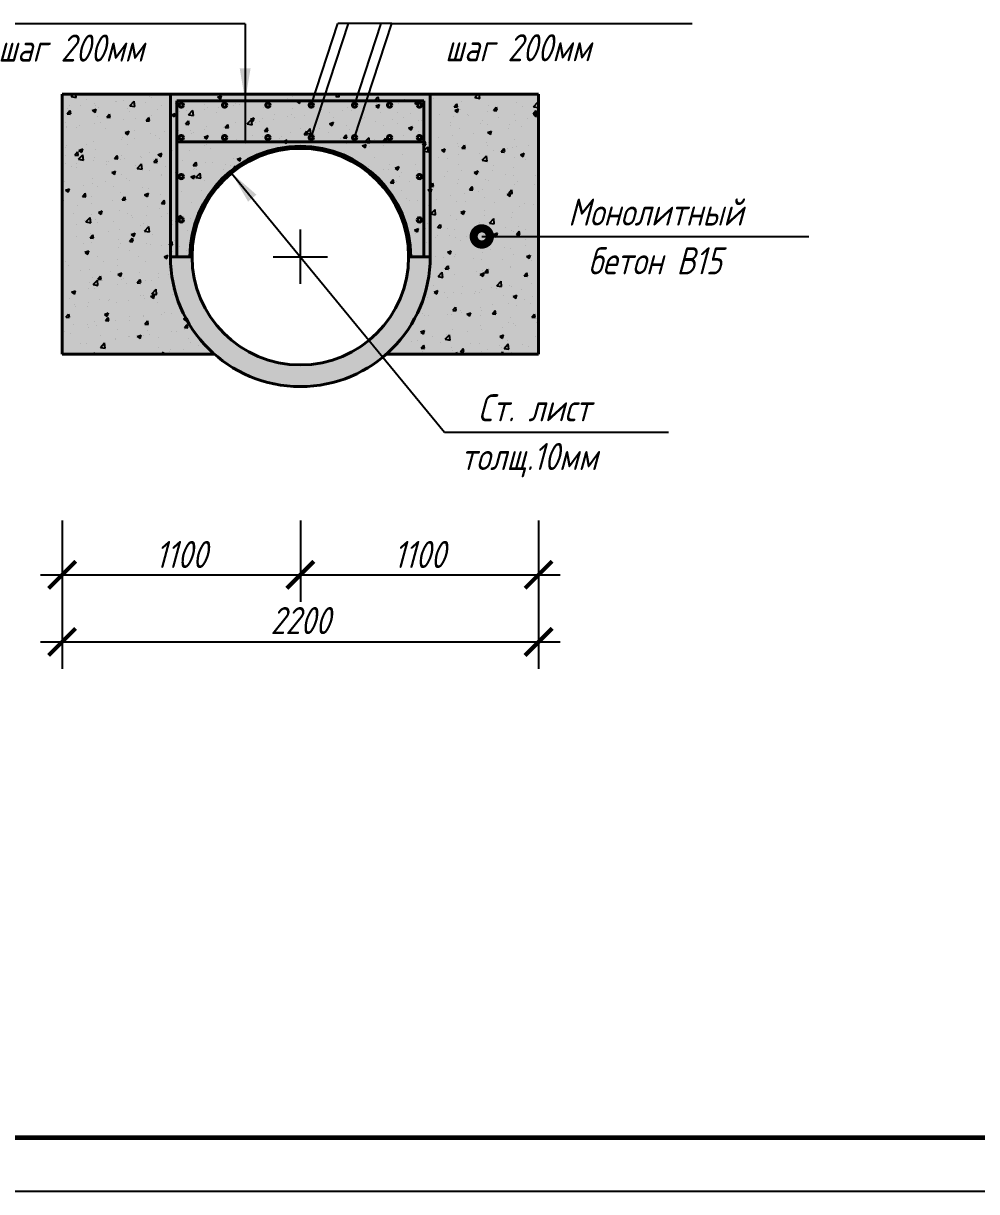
# Model space of a CAD drawing. Header units: millimetres. Extents: x 212190 to 241890, y -129581 to -108581.
# Drawn here: x 227795 to 232197, y -129581 to -124186 of the extents above; entities that cross this region are included whole.
import ezdxf

# ---------------------------------------------------------------- set-up
doc = ezdxf.new("R2010")
doc.units = ezdxf.units.MM
doc.layers.get('0').update_dxf_attribs({"lineweight": 40})
for name, color, linetype in [('Заливка', 5, 'Continuous'), ('Линии', 7, 'Continuous'), ('Надписи', 7, 'Continuous'), ('Штриховка', 7, 'Continuous')]:
    doc.layers.add(name, color=color, linetype=linetype)
doc.styles.add('GOST 2.304', font='CS_Gost2304.shx', dxfattribs={"oblique": 15})

# ---------------------------------------------------------------- blocks, each defined once
blk = doc.blocks.new('_ArchTick')
at = {"color": 0, "linetype": 'ByBlock', "const_width": 0.15}
blk.add_lwpolyline([(-0.5, -0.5), (0.5, 0.5)], dxfattribs=at)

msp = doc.modelspace()

# ---------------------------------------------------------------- hatches: boundary and pattern name
at = {"layer": 'Заливка', "ltscale": 50}
h = msp.add_hatch(color=254, dxfattribs=at)
h.paths.add_polyline_path([(230174.3, -124513.7), (229674.3, -124513.7), (229674.3, -125263.7, -0.21525), (229471.1, -125713.7), (230174.3, -125713.7)])
h.paths.add_polyline_path([(228474.3, -124513.7), (227974.3, -124513.7), (227974.3, -125713.7), (228677.4, -125713.7, -0.21525), (228474.3, -125263.7)])
h = msp.add_hatch(color=254, dxfattribs=at)
h.paths.add_polyline_path([(229584.3, -125263.7), (229644.3, -125263.7), (229644.3, -124733.7), (228504.3, -124733.7), (228504.3, -125263.7), (228564.3, -125263.7, -1)])
h.paths.add_polyline_path([(229644.3, -124543.7), (228504.3, -124543.7), (228504.3, -124733.7), (229644.3, -124733.7)], flags=17)
h.paths.add_polyline_path([(228504.3, -124543.7), (229644.3, -124543.7), (229644.3, -125263.7), (229674.3, -125263.7), (229674.3, -124513.7), (228474.3, -124513.7), (228474.3, -125263.7), (228504.3, -125263.7)])
msp.add_hatch(color=35, dxfattribs=at).paths.add_polyline_path([(228574.3, -125263.7), (228474.3, -125263.7, 1), (229674.3, -125263.7), (229574.3, -125263.7, -1)])

# ---------------------------------------------------------------- linework, layer by layer
at = {"ltscale": 50}
for p, q in [((230174.3, -124513.7), (227974.3, -124513.7)), ((227974.3, -125713.7), (227974.3, -124513.7)), ((228474.3, -125263.7), (228474.3, -124513.7)), ((229644.3, -124543.7), (228504.3, -124543.7)), ((228504.3, -125263.7), (228504.3, -124543.7)), ((229644.3, -125263.7), (229644.3, -124543.7)), ((229674.3, -125263.7), (229674.3, -124513.7)), ((230174.3, -125713.7), (230174.3, -124513.7)), ((229644.3, -124733.7), (228504.3, -124733.7)), ((228474.3, -125263.7), (228574.3, -125263.7)), ((229674.3, -125263.7), (229574.3, -125263.7)), ((228677.4, -125713.7), (227974.3, -125713.7)), ((230174.3, -125713.7), (229471.1, -125713.7))]:
    msp.add_line(p, q, dxfattribs=at)
for centre, radius, start, end in [((228524.3, -124563.7), 10, 0, 180), ((228724.4, -124563.7), 10, 0, 180), ((228924.6, -124563.7), 10, 0, 180), ((229124.7, -124563.7), 10, 0, 180), ((229324.8, -124563.7), 10, 0, 180), ((229486.4, -124563.7), 10, 0, 180), ((229624.3, -124563.7), 10, 0, 180), ((228524.3, -124563.7), 10, 180, 0), ((228724.4, -124563.7), 10, 180, 0), ((228924.6, -124563.7), 10, 180, 0), ((229124.7, -124563.7), 10, 180, 0), ((229324.8, -124563.7), 10, 180, 0), ((229486.4, -124563.7), 10, 180, 0), ((229624.3, -124563.7), 10, 180, 0), ((228524.3, -124713.7), 10, 0, 180), ((228524.3, -124713.7), 10, 180, 0), ((228724.4, -124713.7), 10, 0, 180), ((228724.4, -124713.7), 10, 180, 0), ((228924.6, -124713.7), 10, 0, 180), ((228924.6, -124713.7), 10, 180, 0), ((229124.7, -124713.7), 10, 0, 180), ((229124.7, -124713.7), 10, 180, 0), ((229324.8, -124713.7), 10, 0, 180), ((229324.8, -124713.7), 10, 180, 0), ((229486.4, -124713.7), 10, 0, 180), ((229486.4, -124713.7), 10, 180, 0), ((229624.3, -124713.7), 10, 0, 180), ((229624.3, -124713.7), 10, 180, 0), ((229074.3, -125263.7), 510, 0, 180), ((229074.3, -125263.7), 500, 0, 180), ((228524.3, -124893.7), 10, 0, 180), ((228524.3, -124893.7), 10, 180, 0), ((229624.3, -124893.7), 10, 0, 180), ((229624.3, -124893.7), 10, 180, 0), ((228524.3, -125093.7), 10, 0, 180), ((228524.3, -125093.7), 10, 180, 0), ((229624.3, -125093.7), 10, 0, 180), ((229624.3, -125093.7), 10, 180, 0), ((229074.3, -125263.7), 600, 180, 0), ((229074.3, -125263.7), 500, 180, 0)]:
    msp.add_arc(centre, radius, start, end, dxfattribs=at)
at = {"layer": 'Линии'}
for p, q in [((229074.3, -125388.7), (229074.3, -125138.7)), ((228949.3, -125263.7), (229199.3, -125263.7))]:
    msp.add_line(p, q, dxfattribs=at)
at = {"layer": 'Надписи', "ltscale": 50}
for p, q in [((228819.4, -124188), (227432.8, -124188)), ((228819.4, -124188), (228819.4, -124733.7)), ((229124.7, -124713.7), (229296.3, -124186.4)), ((229124.7, -124563.7), (229247.5, -124186.4)), ((229496.5, -124186.4), (229247.5, -124186.4)), ((229324.8, -124563.7), (229447.7, -124186.4)), ((229324.8, -124713.7), (229496.5, -124186.4)), ((229496.5, -124186.4), (230883.1, -124186.4)), ((228756.9, -124877.4), (229739.8, -126073.9)), ((229912.2, -125170.3), (230235.9, -125170.3)), ((230235.9, -125170.3), (231421.7, -125170.3)), ((229739.8, -126073.9), (230774.9, -126073.9)), ((227974.3, -126482.6), (227974.3, -126857.6)), ((229074.3, -126482.6), (229074.3, -126857.6)), ((229074.3, -126482.6), (229074.3, -126857.6)), ((230174.3, -126482.6), (230174.3, -126857.6)), ((227874.3, -126732.6), (229174.3, -126732.6)), ((228974.3, -126732.6), (230274.3, -126732.6)), ((227974.3, -126792.5), (227974.3, -127167.5)), ((230174.3, -126792.5), (230174.3, -127167.5)), ((227874.3, -127042.5), (230274.3, -127042.5))]:
    msp.add_line(p, q, dxfattribs=at)
at = {"layer": 'Надписи', "lineweight": 60}
msp.add_line((213190.4, -129330.7), (241640.4, -129330.7), dxfattribs=at)
at = {"layer": 'Надписи'}
msp.add_line((241890.4, -129580.7), (212190.4, -129580.7), dxfattribs=at)
at = {"layer": 'Надписи', "ltscale": 50, "const_width": 75}
msp.add_lwpolyline([(229930.9, -125170.3, 1), (229893.4, -125170.3, 1)], format="xyb", close=True, dxfattribs=at)
at = {"layer": 'Надписи', "ltscale": 50}
for points in [[(228819.4, -124543.7), (228794.3, -124393.5), (228844.6, -124393.5)], [(228819.4, -124733.7), (228794.3, -124583.5), (228844.6, -124583.5)], [(228756.9, -124877.4), (228871.7, -124977.5), (228832.8, -125009.4)]]:
    msp.add_solid(points, dxfattribs=at)
at = {"layer": 'Штриховка', "linetype": 'Continuous', "ltscale": 50}
for p, q in [((228016.1, -124524.5), (228026.5, -124513.7)), ((228016.2, -124524.5), (228038.8, -124528)), ((228038.7, -124528.1), (228037.1, -124513.7)), ((228040.4, -124528.7), (228040.4, -124528.7)), ((228089.1, -124539.2), (228089.1, -124539.2)), ((228219.5, -124545.6), (228219.5, -124545.6)), ((228224.6, -124544.9), (228224.6, -124544.9)), ((228258.6, -124544.6), (228258.6, -124544.6)), ((228287.2, -124566.5), (228307, -124545.9)), ((228309.8, -124570.1), (228307, -124546)), ((228337.3, -124513.7), (228339.9, -124515.5)), ((228339.9, -124515.5), (228340.5, -124513.7)), ((228360.2, -124550.7), (228360.2, -124550.7)), ((228379.9, -124524.5), (228379.9, -124524.5)), ((228389, -124526.7), (228389, -124526.7)), ((228443.5, -124516.2), (228443.5, -124516.2)), ((228581.7, -124541.4), (228581.7, -124541.4)), ((228692.1, -124527.2), (228709.9, -124520.3)), ((228692.3, -124527.3), (228704.9, -124535.8)), ((228705, -124535.8), (228710.1, -124520.5)), ((228729.9, -124515.9), (228729.9, -124515.9)), ((228904.9, -124541.8), (228904.9, -124541.8)), ((228953.5, -124540.4), (228953.5, -124540.4)), ((229017.1, -124532), (229017.1, -124532)), ((229036.8, -124522.8), (229036.8, -124522.8)), ((229057.2, -124547.5), (229067, -124543.7)), ((229057.3, -124547.6), (229069.9, -124556.2)), ((229067, -124543.7), (229074.9, -124540.7)), ((229070, -124556.2), (229074.2, -124543.7)), ((229074.2, -124543.7), (229075.1, -124540.8)), ((229113.3, -124519.4), (229113.3, -124519.4)), ((229238.1, -124524.3), (229247, -124513.7)), ((229238.3, -124524.3), (229253.5, -124525.7)), ((229253.9, -124525.5), (229251.7, -124513.7)), ((229420.3, -124540.2), (229432.6, -124525.6)), ((229420.5, -124540.3), (229435.7, -124541.6)), ((229424.3, -124554.1), (229424.3, -124554.1)), ((229436.1, -124541.4), (229433.1, -124525.5)), ((229460, -124540.3), (229460, -124540.3)), ((229554.8, -124536.3), (229554.8, -124536.3)), ((229590.7, -124547.9), (229590.7, -124547.9)), ((229602.5, -124556.2), (229613, -124543.7)), ((229608.2, -124514.9), (229608.2, -124514.9)), ((229613, -124543.7), (229614.8, -124541.6)), ((229615.7, -124543.7), (229615.3, -124541.5)), ((229618.3, -124557.4), (229615.7, -124543.7)), ((229683, -124520), (229683, -124520)), ((229686.9, -124535.2), (229686.9, -124535.2)), ((229817.2, -124545.3), (229817.2, -124545.3)), ((229847.3, -124514.1), (229847.3, -124514.1)), ((229880, -124529.3), (229895, -124513.7)), ((229880.1, -124529.4), (229902.7, -124532.9)), ((229902.6, -124532.9), (229900.4, -124513.7)), ((229965.3, -124519.8), (229965.3, -124519.8)), ((230011.6, -124513.7), (230013.4, -124514.9)), ((230013.5, -124514.9), (230013.9, -124513.7)), ((230070.6, -124551.4), (230070.6, -124551.4)), ((230151.1, -124571.4), (230170.9, -124550.7)), ((230173.7, -124575), (230170.9, -124550.8)), ((227998.1, -124603.8), (228010.3, -124589.2)), ((227998.3, -124603.8), (228013.5, -124605.1)), ((227998.4, -124579.9), (227998.4, -124579.9)), ((228007, -124567.6), (228007, -124567.6)), ((228013.8, -124605), (228010.9, -124589.1)), ((228059.7, -124566.7), (228059.7, -124566.7)), ((228113.7, -124588.7), (228131.5, -124581.9)), ((228113.8, -124588.9), (228126.5, -124597.4)), ((228123.3, -124558.3), (228123.3, -124558.3)), ((228126.5, -124597.4), (228131.7, -124582.1)), ((228126.7, -124563.6), (228126.7, -124563.6)), ((228142.6, -124573.3), (228142.6, -124573.3)), ((228180.3, -124619.7), (228192.5, -124605.1)), ((228196, -124620.9), (228193.1, -124605)), ((228278.2, -124579.1), (228278.2, -124579.1)), ((228285.5, -124592.2), (228285.5, -124592.2)), ((228287.3, -124566.6), (228309.9, -124570.1)), ((228413.8, -124584.8), (228413.8, -124584.8)), ((228433.6, -124566.8), (228433.6, -124566.8)), ((228472.9, -124603.7), (228472.9, -124603.7)), ((228478.7, -124609.1), (228496.5, -124602.3)), ((228478.9, -124609.2), (228491.5, -124617.7)), ((228491.5, -124617.8), (228496.7, -124602.4)), ((228495.8, -124556.4), (228495.8, -124556.4)), ((228514.2, -124595), (228514.2, -124595)), ((228549.4, -124590.5), (228549.4, -124590.5)), ((228558.3, -124608.6), (228578.1, -124587.9)), ((228558.4, -124608.6), (228581, -124612.1)), ((228580.9, -124612.2), (228578.1, -124588.1)), ((228631.4, -124562.1), (228631.4, -124562.1)), ((228633.3, -124582.6), (228633.3, -124582.6)), ((228646.2, -124576), (228646.2, -124576)), ((228685, -124596.2), (228685, -124596.2)), ((228696.9, -124574.2), (228696.9, -124574.2)), ((228767, -124567.9), (228767, -124567.9)), ((228776.6, -124558.1), (228776.6, -124558.1)), ((228793.1, -124561.5), (228793.1, -124561.5)), ((228820.6, -124602), (228820.6, -124602)), ((228902.6, -124573.6), (228902.6, -124573.6)), ((228956.2, -124607.7), (228956.2, -124607.7)), ((229033.7, -124607.3), (229033.7, -124607.3)), ((229038.2, -124579.3), (229038.2, -124579.3)), ((229163.8, -124591.2), (229163.8, -124591.2)), ((229164.1, -124589.5), (229164.1, -124589.5)), ((229173.8, -124585), (229173.8, -124585)), ((229206.9, -124598.4), (229206.9, -124598.4)), ((229270.5, -124590.1), (229270.5, -124590.1)), ((229292.4, -124573.2), (229292.4, -124573.2)), ((229309.4, -124590.8), (229309.4, -124590.8)), ((229311.9, -124565.8), (229311.9, -124565.8)), ((229366.7, -124577.4), (229366.7, -124577.4)), ((229422.2, -124567.9), (229440, -124561)), ((229422.3, -124568), (229435, -124576.5)), ((229435, -124576.5), (229440.2, -124561.2)), ((229445, -124596.5), (229445, -124596.5)), ((229520.9, -124596.1), (229520.9, -124596.1)), ((229527.1, -124556.3), (229527.1, -124556.3)), ((229580.6, -124602.2), (229580.6, -124602.2)), ((229602.7, -124556.2), (229617.9, -124557.5)), ((229669, -124570.7), (229669, -124570.7)), ((229680, -124604.6), (229680, -124604.6)), ((229716.1, -124608), (229716.1, -124608)), ((229784.7, -124572.1), (229796.9, -124557.5)), ((229784.9, -124572.2), (229800.1, -124573.5)), ((229787.2, -124588.2), (229805, -124581.4)), ((229787.4, -124588.3), (229800, -124596.8)), ((229800.4, -124573.3), (229797.5, -124557.4)), ((229800.1, -124596.9), (229805.2, -124581.5)), ((229811.9, -124585.5), (229811.9, -124585.5)), ((229844.1, -124605.9), (229844.1, -124605.9)), ((229940.3, -124593.3), (229940.3, -124593.3)), ((229942.3, -124567.6), (229942.3, -124567.6)), ((229966.9, -124588), (229979.1, -124573.4)), ((229967.1, -124588.1), (229982.2, -124589.4)), ((229982.6, -124589.3), (229979.7, -124573.3)), ((230062.3, -124608.7), (230062.3, -124608.7)), ((230100.7, -124572.1), (230100.7, -124572.1)), ((230149.1, -124604), (230161.3, -124589.4)), ((230149.2, -124604), (230164.4, -124605.4)), ((230151.2, -124571.4), (230173.8, -124574.9)), ((230152.2, -124608.5), (230170, -124601.7)), ((230152.4, -124608.7), (230165, -124617.2)), ((230164.8, -124605.2), (230161.9, -124589.3)), ((230164.3, -124563.8), (230164.3, -124563.8)), ((230165.1, -124617.2), (230170.2, -124601.9)), ((227989.2, -124643.1), (227989.2, -124643.1)), ((228056.5, -124658.5), (228056.5, -124658.5)), ((228123.6, -124648.2), (228123.6, -124648.2)), ((228137.4, -124617.6), (228137.4, -124617.6)), ((228152.7, -124645.8), (228152.7, -124645.8)), ((228180.5, -124619.8), (228195.6, -124621.1)), ((228255.5, -124629.2), (228255.5, -124629.2)), ((228313.1, -124624.7), (228313.1, -124624.7)), ((228362.5, -124635.6), (228374.7, -124621.1)), ((228362.6, -124635.7), (228377.8, -124637)), ((228378.2, -124636.9), (228375.3, -124620.9)), ((228376.7, -124616.3), (228376.7, -124616.3)), ((228385.9, -124611.3), (228385.9, -124611.3)), ((228544.6, -124651.6), (228556.9, -124637)), ((228544.8, -124651.6), (228560, -124653)), ((228560.4, -124652.8), (228557.5, -124636.9)), ((228643.1, -124660.5), (228643.1, -124660.5)), ((228726.3, -124661.7), (228726.3, -124661.7)), ((228726.8, -124667.5), (228739.1, -124652.9)), ((228742.6, -124668.7), (228739.6, -124652.8)), ((228773.5, -124642.6), (228773.5, -124642.6)), ((228829.4, -124650.6), (228849.2, -124630)), ((228829.4, -124650.7), (228852, -124654.2)), ((228843.7, -124629.4), (228861.5, -124622.6)), ((228843.9, -124629.6), (228856.5, -124638.1)), ((228852, -124654.2), (228849.2, -124630.1)), ((228856.6, -124638.1), (228861.7, -124622.8)), ((228867.5, -124642.1), (228867.5, -124642.1)), ((228886.7, -124640.6), (228886.7, -124640.6)), ((228901.8, -124626.4), (228901.8, -124626.4)), ((228950.3, -124632.2), (228950.3, -124632.2)), ((229015.6, -124616.6), (229015.6, -124616.6)), ((229046.5, -124619.5), (229046.5, -124619.5)), ((229091.7, -124613.4), (229091.7, -124613.4)), ((229208.8, -124649.8), (229226.6, -124642.9)), ((229208.9, -124649.9), (229221.6, -124658.4)), ((229221.6, -124658.4), (229226.8, -124643.1)), ((229224.6, -124647), (229224.6, -124647)), ((229227.3, -124619.2), (229227.3, -124619.2)), ((229289.3, -124657.7), (229289.3, -124657.7)), ((229362.9, -124624.9), (229362.9, -124624.9)), ((229372.8, -124621.5), (229372.8, -124621.5)), ((229421.2, -124638.7), (229421.2, -124638.7)), ((229460.3, -124656.4), (229460.3, -124656.4)), ((229498.5, -124630.6), (229498.5, -124630.6)), ((229523.9, -124648.1), (229523.9, -124648.1)), ((229551.7, -124620.8), (229551.7, -124620.8)), ((229573.8, -124670.1), (229591.6, -124663.3)), ((229620.1, -124635.4), (229620.1, -124635.4)), ((229634.1, -124636.3), (229634.1, -124636.3)), ((229766, -124659.6), (229766, -124659.6)), ((229769.7, -124642.1), (229769.7, -124642.1)), ((229780.5, -124614.3), (229780.5, -124614.3)), ((229851.7, -124613.7), (229851.7, -124613.7)), ((229905.3, -124647.8), (229905.3, -124647.8)), ((229914.2, -124634.2), (229914.2, -124634.2)), ((229939.2, -124652.2), (229939.2, -124652.2)), ((229987.3, -124619.4), (229987.3, -124619.4)), ((230040.9, -124653.5), (230040.9, -124653.5)), ((230067.5, -124635.9), (230067.5, -124635.9)), ((230122.9, -124625.1), (230122.9, -124625.1)), ((227992.9, -124666.9), (227992.9, -124666.9)), ((227995.3, -124664.5), (227995.3, -124664.5)), ((228038.5, -124668.3), (228038.5, -124668.3)), ((228174.1, -124674), (228174.1, -124674)), ((228252.4, -124713.7), (228252.4, -124713.7)), ((228265.3, -124691), (228283.1, -124684.2)), ((228265.4, -124691.1), (228278.1, -124699.7)), ((228278.1, -124699.7), (228283.3, -124684.3)), ((228309.7, -124679.8), (228309.7, -124679.8)), ((228309.9, -124716.5), (228309.9, -124716.5)), ((228382.8, -124695.8), (228382.8, -124695.8)), ((228406.1, -124703.9), (228406.1, -124703.9)), ((228445.3, -124685.5), (228445.3, -124685.5)), ((228511.1, -124679.6), (228511.1, -124679.6)), ((228566.5, -124682.7), (228566.5, -124682.7)), ((228571.3, -124692.9), (228571.3, -124692.9)), ((228580.9, -124691.2), (228580.9, -124691.2)), ((228630.1, -124674.4), (228630.1, -124674.4)), ((228630.3, -124711.4), (228648.1, -124704.5)), ((228630.5, -124711.5), (228643.1, -124720)), ((228643.2, -124720), (228648.3, -124704.7)), ((228716.5, -124697), (228716.5, -124697)), ((228719.4, -124667.5), (228719.4, -124667.5)), ((228727, -124667.6), (228742.2, -124668.9)), ((228852.1, -124702.7), (228852.1, -124702.7)), ((228898.7, -124710.9), (228898.7, -124710.9)), ((228909, -124683.5), (228921.3, -124668.9)), ((228909.2, -124683.5), (228924.4, -124684.8)), ((228924.8, -124684.7), (228921.8, -124668.8)), ((228928.4, -124697.8), (228928.4, -124697.8)), ((228987.7, -124708.4), (228987.7, -124708.4)), ((229030.6, -124691.9), (229030.6, -124691.9)), ((229076.5, -124672.4), (229076.5, -124672.4)), ((229091.2, -124699.4), (229103.4, -124684.8)), ((229091.4, -124699.5), (229106.6, -124700.8)), ((229100.5, -124692.7), (229120.2, -124672)), ((229100.5, -124692.7), (229123.1, -124696.2)), ((229106.9, -124700.6), (229104, -124684.7)), ((229123.1, -124696.3), (229120.2, -124672.1)), ((229123.2, -124714.2), (229123.2, -124714.2)), ((229140.1, -124698.6), (229140.1, -124698.6)), ((229161, -124674), (229161, -124674)), ((229203.7, -124690.2), (229203.7, -124690.2)), ((229273.4, -124715.3), (229285.6, -124700.7)), ((229273.6, -124715.4), (229288.7, -124716.7)), ((229289.1, -124716.6), (229286.2, -124700.6)), ((229299.9, -124677.6), (229299.9, -124677.6)), ((229372.5, -124733.7), (229391.3, -124714.1)), ((229393.6, -124733.7), (229391.3, -124714.2)), ((229455.6, -124731.3), (229467.8, -124716.7)), ((229471.3, -124732.5), (229468.4, -124716.6)), ((229469.8, -124710.4), (229469.8, -124710.4)), ((229548.6, -124705.4), (229548.6, -124705.4)), ((229574, -124670.2), (229586.6, -124678.8)), ((229586.6, -124678.8), (229591.8, -124663.4)), ((229617.9, -124685), (229617.9, -124685)), ((229676.9, -124689.1), (229676.9, -124689.1)), ((229713.7, -124714.5), (229713.7, -124714.5)), ((229777.2, -124706.1), (229777.2, -124706.1)), ((229808.8, -124670.1), (229808.8, -124670.1)), ((229873.4, -124693.4), (229873.4, -124693.4)), ((229938.8, -124690.5), (229956.6, -124683.6)), ((229939, -124690.6), (229951.6, -124699.1)), ((229951.7, -124699.1), (229956.8, -124683.8)), ((230033.9, -124672.3), (230033.9, -124672.3)), ((230097.4, -124663.9), (230097.4, -124663.9)), ((227989.7, -124758.7), (227989.7, -124758.7)), ((227992.2, -124749), (227992.2, -124749)), ((228051.9, -124772.9), (228069.7, -124766.1)), ((228064.7, -124781.6), (228069.9, -124766.3)), ((228085.9, -124746), (228085.9, -124746)), ((228120.5, -124732.8), (228120.5, -124732.8)), ((228126.9, -124769.2), (228126.9, -124769.2)), ((228246.3, -124724.9), (228246.3, -124724.9)), ((228275, -124743.8), (228275, -124743.8)), ((228423.1, -124718.3), (228423.1, -124718.3)), ((228508.1, -124764.1), (228508.1, -124764.1)), ((228632.1, -124748.7), (228632.1, -124748.7)), ((228640, -124745.1), (228640, -124745.1)), ((228659.5, -124761.9), (228659.5, -124761.9)), ((228770.4, -124727.2), (228770.4, -124727.2)), ((228780.2, -124723.3), (228780.2, -124723.3)), ((228819.9, -124740.8), (228819.9, -124740.8)), ((228883.5, -124732.4), (228883.5, -124732.4)), ((228979.7, -124719.7), (228979.7, -124719.7)), ((228995.4, -124731.7), (229013.1, -124724.9)), ((228995.5, -124731.8), (228998.3, -124733.7)), ((228998.3, -124733.7), (229008.1, -124740.4)), ((229008.2, -124740.4), (229010.4, -124733.7)), ((229010.4, -124733.7), (229013.3, -124725)), ((229157.9, -124758.6), (229157.9, -124758.6)), ((229173.5, -124761.3), (229173.5, -124761.3)), ((229258.8, -124719.9), (229258.8, -124719.9)), ((229286.2, -124742.3), (229286.2, -124742.3)), ((229321.6, -124735.9), (229321.6, -124735.9)), ((229360.4, -124752), (229378.2, -124745.2)), ((229360.5, -124752.2), (229373.2, -124760.7)), ((229371.5, -124734.7), (229372.5, -124733.7)), ((229371.6, -124734.8), (229394.2, -124738.3)), ((229373.2, -124760.7), (229378.4, -124745.4)), ((229393.5, -124756.6), (229393.5, -124756.6)), ((229394.1, -124738.3), (229393.6, -124733.7)), ((229394.4, -124725.6), (229394.4, -124725.6)), ((229418.2, -124723.3), (229418.2, -124723.3)), ((229455.8, -124731.3), (229470.9, -124732.7)), ((229457, -124748.3), (229457, -124748.3)), ((229530, -124731.3), (229530, -124731.3)), ((229553.2, -124735.6), (229553.2, -124735.6)), ((229637.8, -124747.2), (229644.3, -124739.4)), ((229637.9, -124747.3), (229644.3, -124747.8)), ((229644.3, -124739.4), (229650, -124732.6)), ((229644.3, -124747.8), (229653.1, -124748.6)), ((229644.3, -124775), (229662.4, -124756.1)), ((229653.5, -124748.4), (229650.6, -124732.5)), ((229665.2, -124780.3), (229662.4, -124756.2)), ((229665.6, -124737.1), (229665.6, -124737.1)), ((229725.4, -124772.4), (229743.2, -124765.6)), ((229738.3, -124781.1), (229743.4, -124765.7)), ((229801.2, -124742.8), (229801.2, -124742.8)), ((229805.7, -124754.6), (229805.7, -124754.6)), ((229819.9, -124763.2), (229832.2, -124748.6)), ((229820.1, -124763.2), (229835.3, -124764.5)), ((229835.7, -124764.4), (229832.7, -124748.5)), ((229936.1, -124736.7), (229936.1, -124736.7)), ((229936.8, -124748.5), (229936.8, -124748.5)), ((230002.1, -124779.1), (230014.4, -124764.5)), ((230017.9, -124780.3), (230014.9, -124764.4)), ((230030.6, -124764.1), (230030.6, -124764.1)), ((230051.8, -124760.3), (230051.8, -124760.3)), ((230064.4, -124720.5), (230064.4, -124720.5)), ((230072.4, -124754.3), (230072.4, -124754.3)), ((230126.8, -124751.5), (230126.8, -124751.5)), ((227978.7, -124794.6), (227978.7, -124794.6)), ((227989.1, -124798.1), (227989.1, -124798.1)), ((228033.3, -124794.8), (228045.6, -124780.2)), ((228033.5, -124794.9), (228048.7, -124796.2)), ((228049.1, -124796), (228046.1, -124780.1)), ((228049.8, -124814), (228069.6, -124793.3)), ((228049.9, -124814), (228072.5, -124817.5)), ((228052, -124773.1), (228064.7, -124781.6)), ((228072.4, -124817.6), (228069.6, -124793.4)), ((228117.4, -124817.3), (228117.4, -124817.3)), ((228124.7, -124803.8), (228124.7, -124803.8)), ((228179.5, -124825.1), (228179.5, -124825.1)), ((228187.7, -124825), (228187.7, -124825)), ((228215.5, -124810.8), (228227.8, -124796.2)), ((228215.7, -124810.8), (228230.9, -124812.1)), ((228231.3, -124812), (228228.3, -124796.1)), ((228243.1, -124816.7), (228243.1, -124816.7)), ((228249.3, -124798.3), (228249.3, -124798.3)), ((228260.2, -124809.6), (228260.2, -124809.6)), ((228335.9, -124799.5), (228335.9, -124799.5)), ((228339.3, -124804), (228339.3, -124804)), ((228379.8, -124780.4), (228379.8, -124780.4)), ((228395.8, -124815.3), (228395.8, -124815.3)), ((228397.7, -124826.7), (228409.9, -124812.1)), ((228413.5, -124827.9), (228410.5, -124812)), ((228416.9, -124793.3), (228434.7, -124786.5)), ((228417.1, -124793.4), (228429.7, -124801.9)), ((228429.7, -124802), (228434.9, -124786.6)), ((228484, -124774.1), (228484, -124774.1)), ((228499.7, -124782.9), (228499.7, -124782.9)), ((228531.4, -124821), (228531.4, -124821)), ((228563.3, -124774.5), (228563.3, -124774.5)), ((228767.3, -124811.8), (228767.3, -124811.8)), ((228781.9, -124813.6), (228799.7, -124806.8)), ((228782.1, -124813.8), (228794.7, -124822.3)), ((228794.8, -124822.3), (228799.9, -124806.9)), ((229233, -124777.7), (229233, -124777.7)), ((229415.1, -124807.8), (229415.1, -124807.8)), ((229545.5, -124789.9), (229545.5, -124789.9)), ((229642.6, -124776.7), (229644.3, -124775)), ((229642.7, -124776.8), (229644.3, -124777)), ((229644.3, -124777), (229665.3, -124780.3)), ((229646.8, -124814.7), (229646.8, -124814.7)), ((229673.8, -124773.7), (229673.8, -124773.7)), ((229710.4, -124806.3), (229710.4, -124806.3)), ((229725.6, -124772.5), (229738.2, -124781)), ((229755.5, -124811.1), (229755.5, -124811.1)), ((229806.6, -124793.6), (229806.6, -124793.6)), ((229903.7, -124785.7), (229903.7, -124785.7)), ((229913.7, -124818.8), (229933.5, -124798.2)), ((229913.8, -124818.8), (229936.3, -124822.3)), ((229933, -124821.3), (229933, -124821.3)), ((229936.3, -124822.4), (229933.5, -124798.3)), ((229967, -124772.5), (229967, -124772.5)), ((230002.3, -124779.1), (230017.5, -124780.5)), ((230061.3, -124805), (230061.3, -124805)), ((230090.4, -124792.7), (230108.2, -124785.9)), ((230090.6, -124792.9), (230103.2, -124801.4)), ((230103.3, -124801.4), (230108.4, -124786)), ((230112.7, -124816.1), (230112.7, -124816.1)), ((227989.1, -124833.6), (227989.1, -124833.6)), ((228019.1, -124846.2), (228019.1, -124846.2)), ((228039.6, -124850.4), (228039.6, -124850.4)), ((228042.6, -124832.2), (228042.6, -124832.2)), ((228178.2, -124838), (228178.2, -124838)), ((228203.5, -124875.2), (228221.3, -124868.4)), ((228203.6, -124875.3), (228216.3, -124883.9)), ((228216.3, -124883.9), (228221.5, -124868.5)), ((228313.8, -124843.7), (228313.8, -124843.7)), ((228320.9, -124856), (228340.7, -124835.4)), ((228321, -124856.1), (228343.5, -124859.6)), ((228343.5, -124859.6), (228340.7, -124835.5)), ((228376.7, -124864.9), (228376.7, -124864.9)), ((228397.9, -124826.8), (228413.1, -124828.1)), ((228449.4, -124849.4), (228449.4, -124849.4)), ((228496.5, -124874.7), (228496.5, -124874.7)), ((228505, -124848.7), (228505, -124848.7)), ((228579.9, -124842.6), (228592.1, -124828)), ((228580.1, -124842.7), (228595.3, -124844)), ((228581, -124863), (228581, -124863)), ((228585, -124855.1), (228585, -124855.1)), ((228592, -124898), (228611.8, -124877.4)), ((228595.6, -124843.9), (228592.7, -124827.9)), ((228592.7, -124862.1), (228592.7, -124862.1)), ((228614.6, -124901.6), (228611.8, -124877.5)), ((228636.9, -124829.6), (228636.9, -124829.6)), ((228667, -124826.8), (228667, -124826.8)), ((228720.6, -124860.9), (228720.6, -124860.9)), ((228729.1, -124837.6), (228729.1, -124837.6)), ((228753.1, -124840.9), (228753.1, -124840.9)), ((228762.1, -124858.6), (228774.3, -124844)), ((228762.3, -124858.6), (228764.2, -124858.8)), ((228776, -124850), (228774.9, -124843.9)), ((229390.2, -124848.4), (229390.2, -124848.4)), ((229459.3, -124862), (229459.3, -124862)), ((229480.6, -124861.1), (229480.6, -124861.1)), ((229486.4, -124835.8), (229486.4, -124835.8)), ((229512, -124854.3), (229529.8, -124847.5)), ((229512.2, -124854.4), (229524.8, -124863)), ((229524.8, -124863), (229530, -124847.6)), ((229542.4, -124874.5), (229542.4, -124874.5)), ((229607.4, -124836.6), (229607.4, -124836.6)), ((229616.1, -124866.9), (229616.1, -124866.9)), ((229670.7, -124858.2), (229670.7, -124858.2)), ((229751.7, -124872.6), (229751.7, -124872.6)), ((229802.6, -124839.2), (229802.6, -124839.2)), ((229816.4, -124866.9), (229816.4, -124866.9)), ((229877, -124874.6), (229894.8, -124867.8)), ((229877.2, -124874.8), (229889.8, -124883.3)), ((229887.3, -124878.3), (229887.3, -124878.3)), ((229889.9, -124883.3), (229895, -124868)), ((229900.2, -124872.7), (229900.2, -124872.7)), ((229963.8, -124864.3), (229963.8, -124864.3)), ((229964.5, -124841.5), (229964.5, -124841.5)), ((230060, -124851.6), (230060, -124851.6)), ((227986, -124918.1), (227986, -124918.1)), ((228074.1, -124933), (228074.1, -124933)), ((228112.7, -124925.2), (228112.7, -124925.2)), ((228114.3, -124901.9), (228114.3, -124901.9)), ((228176.3, -124916.9), (228176.3, -124916.9)), ((228246.3, -124882.8), (228246.3, -124882.8)), ((228272.5, -124904.2), (228272.5, -124904.2)), ((228284.7, -124913.8), (228284.7, -124913.8)), ((228432.9, -124883.1), (228432.9, -124883.1)), ((228432.9, -124888.4), (228432.9, -124888.4)), ((228568.5, -124895.5), (228586.3, -124888.7)), ((228568.7, -124895.7), (228581.3, -124904.2)), ((228581.4, -124904.2), (228586.5, -124888.9)), ((228592, -124898.1), (228614.6, -124901.6)), ((228633.8, -124914.2), (228633.8, -124914.2)), ((229490.8, -124922.3), (229503.1, -124907.7)), ((229491, -124922.4), (229506.2, -124923.7)), ((229506.6, -124923.6), (229503.6, -124907.6)), ((229520.1, -124917.8), (229520.1, -124917.8)), ((229534.1, -124895.2), (229534.1, -124895.2)), ((229580, -124914.8), (229580, -124914.8)), ((229643.6, -124906.5), (229643.6, -124906.5)), ((229668.3, -124892.3), (229668.3, -124892.3)), ((229669.7, -124901), (229669.7, -124901)), ((229674.3, -124936.8), (229685.2, -124923.7)), ((229688.7, -124939.5), (229685.8, -124923.6)), ((229739.8, -124893.8), (229739.8, -124893.8)), ((229799.5, -124923.7), (229799.5, -124923.7)), ((229805.3, -124906.7), (229805.3, -124906.7)), ((229929.9, -124905.9), (229929.9, -124905.9)), ((229940.9, -124912.4), (229940.9, -124912.4)), ((230022.9, -124884), (230022.9, -124884)), ((230058.2, -124889.6), (230058.2, -124889.6)), ((230061.5, -124930.4), (230061.5, -124930.4)), ((230076.5, -124918.2), (230076.5, -124918.2)), ((230153.6, -124930.7), (230153.6, -124930.7)), ((230158.5, -124889.8), (230158.5, -124889.8)), ((227988.5, -124964.7), (227988.5, -124964.7)), ((227990.1, -124957.1), (228007.9, -124950.3)), ((227990.2, -124957.3), (228002.9, -124965.8)), ((228002.9, -124965.8), (228008.1, -124950.4)), ((228068.6, -124985.9), (228080.8, -124971.3)), ((228068.8, -124985.9), (228083.9, -124987.3)), ((228084.3, -124987.1), (228081.4, -124971.2)), ((228111.2, -124986.4), (228111.2, -124986.4)), ((228136.6, -124939.3), (228136.6, -124939.3)), ((228209.7, -124938.7), (228209.7, -124938.7)), ((228243.2, -124967.4), (228243.2, -124967.4)), ((228345.3, -124944.4), (228345.3, -124944.4)), ((228355.1, -124977.5), (228372.9, -124970.6)), ((228355.3, -124977.6), (228367.9, -124986.1)), ((228366, -124983.3), (228366, -124983.3)), ((228367.9, -124986.1), (228373.1, -124970.8)), ((228373.6, -124949.5), (228373.6, -124949.5)), ((228429.6, -124974.9), (228429.6, -124974.9)), ((228480.9, -124950.1), (228480.9, -124950.1)), ((228501.9, -124933.2), (228501.9, -124933.2)), ((228525.8, -124962.2), (228525.8, -124962.2)), ((228616.5, -124955.9), (228616.5, -124955.9)), ((229539.3, -124959), (229539.3, -124959)), ((229663.6, -124956.6), (229674.3, -124952.5)), ((229663.8, -124956.7), (229674.3, -124963.8)), ((229667.6, -124942.8), (229667.6, -124942.8)), ((229673, -124938.3), (229674.3, -124936.8)), ((229673.2, -124938.3), (229674.3, -124938.4)), ((229674.3, -124938.4), (229688.4, -124939.7)), ((229674.3, -124952.5), (229681.4, -124949.7)), ((229674.3, -124963.8), (229676.4, -124965.2)), ((229676.5, -124965.2), (229681.6, -124949.9)), ((229765.3, -124981.2), (229765.3, -124981.2)), ((229833.4, -124972.9), (229833.4, -124972.9)), ((229855.2, -124954.2), (229867.4, -124939.6)), ((229855.4, -124954.3), (229870.5, -124955.6)), ((229870.9, -124955.4), (229868, -124939.5)), ((229897, -124964.5), (229897, -124964.5)), ((229913.4, -124955.8), (229913.4, -124955.8)), ((229993.2, -124951.8), (229993.2, -124951.8)), ((230028.6, -124976.9), (230046.4, -124970.1)), ((230028.8, -124977), (230041.4, -124985.6)), ((230037.4, -124970.2), (230049.6, -124955.6)), ((230037.5, -124970.2), (230052.7, -124971.5)), ((230041.5, -124985.6), (230046.6, -124970.2)), ((230053.1, -124971.4), (230050.2, -124955.5)), ((230055.2, -124974.1), (230055.2, -124974.1)), ((227982.9, -125002.7), (227982.9, -125002.7)), ((228045.8, -125025.4), (228045.8, -125025.4)), ((228109.4, -125017.1), (228109.4, -125017.1)), ((228205.6, -125004.4), (228205.6, -125004.4)), ((228250.8, -125001.8), (228263, -124987.2)), ((228250.9, -125001.9), (228266.1, -125003.2)), ((228266.5, -125003), (228263.6, -124987.1)), ((228370.5, -125034.1), (228370.5, -125034.1)), ((228422.4, -125040), (228422.4, -125040)), ((228432.9, -125017.8), (228445.2, -125003.2)), ((228433.1, -125017.8), (228448.3, -125019.1)), ((228448.7, -125019), (228445.8, -125003.1)), ((228498.8, -125017.8), (228498.8, -125017.8)), ((228570.5, -125014.5), (228570.5, -125014.5)), ((228615.1, -125033.7), (228625.6, -125021.2)), ((228615.3, -125033.8), (228618.9, -125034.1)), ((228630.7, -124998.7), (228630.7, -124998.7)), ((229565.6, -124996), (229565.6, -124996)), ((229576.8, -125006.6), (229576.8, -125006.6)), ((229617.2, -125006.6), (229617.2, -125006.6)), ((229664.5, -125027.3), (229664.5, -125027.3)), ((229673, -124994), (229673, -124994)), ((229701.2, -125001.7), (229701.2, -125001.7)), ((229796.4, -125008.3), (229796.4, -125008.3)), ((229836.8, -125007.4), (229836.8, -125007.4)), ((229926.9, -124990.4), (229926.9, -124990.4)), ((229972.4, -125013.2), (229972.4, -125013.2)), ((230086.8, -125030.9), (230086.8, -125030.9)), ((230108, -125018.9), (230108, -125018.9)), ((230150.4, -125022.5), (230150.4, -125022.5)), ((227979.9, -125087.2), (227979.9, -125087.2)), ((228024.7, -125062.7), (228024.7, -125062.7)), ((228083.5, -125103.4), (228103.3, -125082.8)), ((228106.1, -125107), (228103.3, -125082.9)), ((228108.2, -125071), (228108.2, -125071)), ((228126.1, -125090.8), (228126.1, -125090.8)), ((228141.7, -125059.4), (228159.5, -125052.6)), ((228141.8, -125059.5), (228154.5, -125068)), ((228154.5, -125068.1), (228159.7, -125052.7)), ((228160.2, -125068.5), (228160.2, -125068.5)), ((228240.1, -125051.9), (228240.1, -125051.9)), ((228274.2, -125065.4), (228274.2, -125065.4)), ((228295.8, -125074.2), (228295.8, -125074.2)), ((228299.2, -125083.5), (228299.2, -125083.5)), ((228362.8, -125075.1), (228362.8, -125075.1)), ((228431.4, -125079.9), (228431.4, -125079.9)), ((228459, -125062.4), (228459, -125062.4)), ((228506.7, -125079.7), (228524.5, -125072.9)), ((228506.9, -125079.9), (228519.5, -125088.4)), ((228519.6, -125088.4), (228524.7, -125073.1)), ((228567, -125085.7), (228567, -125085.7)), ((229536.2, -125043.6), (229536.2, -125043.6)), ((229606.2, -125094.2), (229606.2, -125094.2)), ((229676.3, -125066.2), (229696.1, -125045.6)), ((229676.4, -125066.3), (229698.9, -125069.8)), ((229698.9, -125069.8), (229696.1, -125045.7)), ((229766.6, -125073), (229766.6, -125073)), ((229793.4, -125092.8), (229793.4, -125092.8)), ((229815.2, -125058.8), (229833, -125052)), ((229815.4, -125059), (229828, -125067.5)), ((229828.1, -125067.5), (229833.2, -125052.2)), ((229830.2, -125064.7), (229830.2, -125064.7)), ((229923.8, -125075), (229923.8, -125075)), ((229926.4, -125052), (229926.4, -125052)), ((229947.4, -125108.2), (229967.2, -125087.6)), ((229970, -125111.9), (229967.2, -125087.7)), ((230051.1, -125081.9), (230051.1, -125081.9)), ((230052.1, -125058.7), (230052.1, -125058.7)), ((227978, -125116.3), (227978, -125116.3)), ((227979, -125125.6), (227979, -125125.6)), ((228042.6, -125117.2), (228042.6, -125117.2)), ((228078.2, -125096.9), (228078.2, -125096.9)), ((228083.6, -125103.5), (228106.1, -125107)), ((228138.8, -125104.6), (228138.8, -125104.6)), ((228187, -125146.6), (228187, -125146.6)), ((228213.8, -125102.6), (228213.8, -125102.6)), ((228237, -125136.5), (228237, -125136.5)), ((228335.1, -125121.2), (228335.1, -125121.2)), ((228349.4, -125108.3), (228349.4, -125108.3)), ((228354.6, -125145.5), (228374.4, -125124.8)), ((228354.6, -125145.5), (228377.2, -125149)), ((228367.4, -125118.6), (228367.4, -125118.6)), ((228377.2, -125149.1), (228374.4, -125124.9)), ((228483.2, -125095.7), (228483.2, -125095.7)), ((228485, -125114.1), (228485, -125114.1)), ((228495.7, -125102.3), (228495.7, -125102.3)), ((228552.6, -125141.5), (228552.6, -125141.5)), ((229601.8, -125140.8), (229619.6, -125133.9)), ((229602, -125140.9), (229614.6, -125149.4)), ((229614.6, -125149.4), (229619.8, -125134.1)), ((229651.7, -125131.5), (229651.7, -125131.5)), ((229661.4, -125111.9), (229661.4, -125111.9)), ((229708.2, -125129.3), (229720.5, -125114.7)), ((229708.4, -125129.4), (229723.6, -125130.7)), ((229724, -125130.6), (229721, -125114.6)), ((229754.8, -125132.8), (229754.8, -125132.8)), ((229787.3, -125137.2), (229787.3, -125137.2)), ((229890.4, -125145.3), (229902.7, -125130.7)), ((229890.6, -125145.3), (229905.8, -125146.7)), ((229902.9, -125107.3), (229902.9, -125107.3)), ((229906.2, -125146.5), (229903.2, -125130.6)), ((229922.9, -125142.9), (229922.9, -125142.9)), ((229947.4, -125108.3), (229970, -125111.8)), ((230020, -125131.1), (230020, -125131.1)), ((230049, -125143.3), (230049, -125143.3)), ((230058.5, -125148.7), (230058.5, -125148.7)), ((230072.6, -125161.2), (230084.9, -125146.6)), ((230083.5, -125122.7), (230083.5, -125122.7)), ((230088.3, -125162.4), (230085.4, -125146.5)), ((230111.9, -125137.7), (230111.9, -125137.7)), ((227976.8, -125171.8), (227976.8, -125171.8)), ((228038.9, -125172), (228038.9, -125172)), ((228103.8, -125176.9), (228116.1, -125162.3)), ((228104, -125177), (228119.2, -125178.3)), ((228105.1, -125155.5), (228105.1, -125155.5)), ((228109.7, -125197.6), (228109.7, -125197.6)), ((228119.6, -125178.2), (228116.6, -125162.2)), ((228232.4, -125183.6), (228232.4, -125183.6)), ((228286, -125192.9), (228298.3, -125178.3)), ((228286.2, -125192.9), (228301.4, -125194.3)), ((228293.3, -125161.7), (228311.1, -125154.8)), ((228293.5, -125161.8), (228306.1, -125170.3)), ((228296, -125175.3), (228296, -125175.3)), ((228301.8, -125194.1), (228298.8, -125178.2)), ((228306.1, -125170.3), (228311.3, -125155)), ((228392.2, -125162.6), (228392.2, -125162.6)), ((228468.2, -125208.8), (228474.3, -125201.6)), ((228474.3, -125201.6), (228480.4, -125194.2)), ((228483.9, -125210), (228481, -125194.1)), ((228492.6, -125186.9), (228492.6, -125186.9)), ((229606.7, -125158.2), (229606.7, -125158.2)), ((229658.3, -125196.4), (229658.3, -125196.4)), ((229699.8, -125173.2), (229699.8, -125173.2)), ((229705.3, -125165.6), (229705.3, -125165.6)), ((229763.3, -125164.9), (229763.3, -125164.9)), ((229790.3, -125177.4), (229790.3, -125177.4)), ((229815.7, -125188.5), (229815.7, -125188.5)), ((229840.9, -125171.3), (229840.9, -125171.3)), ((229859.5, -125152.2), (229859.5, -125152.2)), ((229920.7, -125159.5), (229920.7, -125159.5)), ((229963.8, -125163.1), (229963.8, -125163.1)), ((229966.8, -125161.1), (229984.6, -125154.3)), ((229967, -125161.2), (229979.6, -125169.8)), ((229976.5, -125177.1), (229976.5, -125177.1)), ((229979.7, -125169.8), (229984.8, -125154.4)), ((230072.8, -125161.3), (230088, -125162.6)), ((230112.1, -125182.8), (230112.1, -125182.8)), ((227975.8, -125217.4), (227975.8, -125217.4)), ((228072, -125204.8), (228072, -125204.8)), ((228079.9, -125243.6), (228097.7, -125236.8)), ((228080, -125243.7), (228092.7, -125252.2)), ((228092.7, -125252.3), (228097.9, -125236.9)), ((228102, -125240.1), (228102, -125240.1)), ((228233.9, -125221), (228233.9, -125221)), ((228245.3, -125203.3), (228245.3, -125203.3)), ((228284, -125235.5), (228284, -125235.5)), ((228364.3, -125203.2), (228364.3, -125203.2)), ((228380.9, -125209), (228380.9, -125209)), ((228432.1, -125210.1), (228432.1, -125210.1)), ((228468.4, -125208.9), (228474.3, -125209.4)), ((228474.3, -125209.4), (228483.6, -125210.2)), ((228485.8, -125241.7), (228485.8, -125241.7)), ((228516.5, -125214.8), (228516.5, -125214.8)), ((228549.4, -125233.3), (228549.4, -125233.3)), ((229667.5, -125214), (229667.5, -125214)), ((229753.4, -125243), (229771.2, -125236.2)), ((229753.6, -125243.2), (229766.2, -125251.7)), ((229766.3, -125251.7), (229771.4, -125236.3)), ((229792.7, -125252.4), (229792.7, -125252.4)), ((229917.6, -125244.1), (229917.6, -125244.1)), ((229953.1, -125231.2), (229953.1, -125231.2)), ((230016.7, -125222.9), (230016.7, -125222.9)), ((230045.9, -125227.8), (230045.9, -125227.8)), ((230060.8, -125252), (230060.8, -125252)), ((230112.9, -125210.2), (230112.9, -125210.2)), ((230118.5, -125263.4), (230136.2, -125256.5)), ((230131.3, -125272), (230136.4, -125256.7)), ((227987.7, -125286.3), (227987.7, -125286.3)), ((228005.2, -125304.9), (228005.2, -125304.9)), ((228135.9, -125260.9), (228135.9, -125260.9)), ((228165.6, -125283.8), (228165.6, -125283.8)), ((228229.2, -125275.4), (228229.2, -125275.4)), ((228230.8, -125305.6), (228230.8, -125305.6)), ((228325.4, -125262.8), (228325.4, -125262.8)), ((228361.2, -125287.7), (228361.2, -125287.7)), ((228444.9, -125263.9), (228462.7, -125257.1)), ((228445.1, -125264.1), (228457.7, -125272.6)), ((228457.8, -125272.6), (228462.9, -125257.2)), ((229601.2, -125260.6), (229601.2, -125260.6)), ((229696.5, -125265), (229696.5, -125265)), ((229736.8, -125266.3), (229736.8, -125266.3)), ((229743.5, -125320.4), (229755.7, -125305.8)), ((229759.2, -125321.6), (229756.3, -125305.7)), ((229764.5, -125302.9), (229764.5, -125302.9)), ((229787.2, -125262), (229787.2, -125262)), ((229872.4, -125272.1), (229872.4, -125272.1)), ((229912.7, -125277.4), (229912.7, -125277.4)), ((230008, -125277.8), (230008, -125277.8)), ((230046.1, -125310.4), (230046.1, -125310.4)), ((230118.6, -125263.5), (230131.2, -125272)), ((230143.6, -125283.5), (230143.6, -125283.5)), ((227978.2, -125355.8), (227978.2, -125355.8)), ((228060.3, -125327.4), (228060.3, -125327.4)), ((228098.9, -125324.6), (228098.9, -125324.6)), ((228113.8, -125361.5), (228113.8, -125361.5)), ((228139.1, -125368), (228151.3, -125353.4)), ((228154.8, -125369.2), (228151.9, -125353.3)), ((228195.8, -125333.1), (228195.8, -125333.1)), ((228231.5, -125345.8), (228249.3, -125339)), ((228231.7, -125346), (228244.3, -125354.5)), ((228244.3, -125354.5), (228249.5, -125339.2)), ((228258.6, -125363), (228258.6, -125363)), ((228331.4, -125338.8), (228331.4, -125338.8)), ((228419, -125341.8), (228419, -125341.8)), ((228421.6, -125361.6), (228421.6, -125361.6)), ((228467, -125344.6), (228467, -125344.6)), ((229710, -125355.7), (229729.7, -125335.1)), ((229710, -125355.7), (229732.6, -125359.2)), ((229725.9, -125352.5), (229725.9, -125352.5)), ((229732.6, -125359.3), (229729.8, -125335.2)), ((229743.7, -125320.4), (229758.8, -125321.8)), ((229784.1, -125346.5), (229784.1, -125346.5)), ((229886.3, -125331.4), (229886.3, -125331.4)), ((229905, -125345.3), (229922.8, -125338.5)), ((229905.2, -125345.4), (229917.8, -125353.9)), ((229914.5, -125328.6), (229914.5, -125328.6)), ((229917.9, -125354), (229923, -125338.6)), ((229925.7, -125336.3), (229937.9, -125321.7)), ((229925.8, -125336.4), (229941, -125337.7)), ((229941.4, -125337.6), (229938.5, -125321.6)), ((229949.9, -125323.1), (229949.9, -125323.1)), ((230042.8, -125312.4), (230042.8, -125312.4)), ((230107.9, -125352.3), (230120.1, -125337.7)), ((230108, -125352.3), (230123.2, -125353.6)), ((230123.6, -125353.5), (230120.7, -125337.6)), ((228095.8, -125409.2), (228095.8, -125409.2)), ((228098.8, -125384), (228098.8, -125384)), ((228117.2, -125392.9), (228136.9, -125372.3)), ((228117.2, -125392.9), (228139.8, -125396.5)), ((228125.4, -125412.5), (228125.4, -125412.5)), ((228139.8, -125396.5), (228137, -125372.4)), ((228139.2, -125368), (228154.4, -125369.4)), ((228162.4, -125375.6), (228162.4, -125375.6)), ((228227.7, -125390.2), (228227.7, -125390.2)), ((228249.4, -125367.2), (228249.4, -125367.2)), ((228273.5, -125387), (228273.5, -125387)), ((228321.2, -125383.9), (228333.5, -125369.3)), ((228321.4, -125384), (228336.6, -125385.3)), ((228337, -125385.1), (228334.1, -125369.2)), ((228358.1, -125372.3), (228358.1, -125372.3)), ((228385, -125373), (228385, -125373)), ((228388.2, -125434.9), (228408, -125414.3)), ((228410.8, -125438.5), (228408, -125414.4)), ((228482.5, -125417.4), (228482.5, -125417.4)), ((229687.3, -125396.1), (229687.3, -125396.1)), ((229822.9, -125401.9), (229822.9, -125401.9)), ((229911.4, -125413.2), (229911.4, -125413.2)), ((229958.5, -125407.6), (229958.5, -125407.6)), ((229979.3, -125410.6), (229979.3, -125410.6)), ((229981, -125397.7), (230000.8, -125377.1)), ((229981.1, -125397.8), (230003.7, -125401.3)), ((230003.6, -125401.3), (230000.8, -125377.2)), ((230039.7, -125396.9), (230039.7, -125396.9)), ((230050.3, -125403.6), (230050.3, -125403.6)), ((230094.1, -125413.3), (230094.1, -125413.3)), ((230139.7, -125389.5), (230139.7, -125389.5)), ((230171.6, -125377.9), (230171.6, -125377.9)), ((227977.2, -125437.9), (227977.2, -125437.9)), ((228009.7, -125456.5), (228009.7, -125456.5)), ((228018.1, -125427.8), (228035.9, -125420.9)), ((228018.2, -125427.9), (228030.9, -125436.4)), ((228030.9, -125436.4), (228036.1, -125421.1)), ((228145.3, -125462.2), (228145.3, -125462.2)), ((228186.2, -125468.2), (228186.2, -125468.2)), ((228191.7, -125463.1), (228191.7, -125463.1)), ((228280.9, -125467.9), (228280.9, -125467.9)), ((228334.4, -125442.8), (228334.4, -125442.8)), ((228352.1, -125442), (228352.1, -125442)), ((228355.1, -125456.8), (228355.1, -125456.8)), ((228383.1, -125448.1), (228400.9, -125441.3)), ((228383.3, -125448.2), (228395.9, -125456.8)), ((228388.3, -125435), (228410.9, -125438.5)), ((228396, -125456.8), (228401.1, -125441.4)), ((228415.7, -125433.7), (228415.7, -125433.7)), ((228483.3, -125440.6), (228483.3, -125440.6)), ((229649.1, -125450.1), (229649.1, -125450.1)), ((229659.1, -125452.7), (229659.1, -125452.7)), ((229691.6, -125427.2), (229709.4, -125420.4)), ((229691.8, -125427.3), (229704.4, -125435.9)), ((229704.5, -125435.9), (229709.6, -125420.5)), ((229740.9, -125430.2), (229740.9, -125430.2)), ((229754, -125454.4), (229754, -125454.4)), ((229781, -125431.1), (229781, -125431.1)), ((229819.5, -125431.6), (229819.5, -125431.6)), ((229876.5, -125436), (229876.5, -125436)), ((229883.1, -125423.2), (229883.1, -125423.2)), ((229902.2, -125429), (229902.2, -125429)), ((230012.1, -125441.7), (230012.1, -125441.7)), ((230056.7, -125447.6), (230074.4, -125440.7)), ((230056.8, -125447.7), (230069.4, -125456.2)), ((230069.5, -125456.2), (230074.6, -125440.9)), ((230111.2, -125459.3), (230111.2, -125459.3)), ((230147.7, -125447.4), (230147.7, -125447.4)), ((230168.5, -125462.4), (230168.5, -125462.4)), ((228031.9, -125484.2), (228031.9, -125484.2)), ((228038.1, -125493.7), (228038.1, -125493.7)), ((228092.7, -125493.8), (228092.7, -125493.8)), ((228095.5, -125475.8), (228095.5, -125475.8)), ((228169.7, -125530), (228187.5, -125523.2)), ((228182.5, -125538.7), (228187.7, -125523.4)), ((228224.6, -125474.7), (228224.6, -125474.7)), ((228416.5, -125473.7), (228416.5, -125473.7)), ((228445.1, -125521.2), (228445.1, -125521.2)), ((228480.3, -125525.1), (228480.3, -125525.1)), ((229636.8, -125525.2), (229636.8, -125525.2)), ((229777.9, -125515.6), (229777.9, -125515.6)), ((229778.7, -125511.4), (229791, -125496.9)), ((229778.9, -125511.5), (229794.1, -125512.8)), ((229794.5, -125512.7), (229791.5, -125496.7)), ((229814.9, -125510.2), (229814.9, -125510.2)), ((229816.3, -125523.4), (229816.3, -125523.4)), ((229843.2, -125529.5), (229861, -125522.7)), ((229856.1, -125538.1), (229861.2, -125522.8)), ((229908.3, -125497.7), (229908.3, -125497.7)), ((229912.5, -125510.8), (229912.5, -125510.8)), ((229960.9, -125527.4), (229973.2, -125512.8)), ((229963, -125484.8), (229963, -125484.8)), ((229976.6, -125528.6), (229973.7, -125512.7)), ((230036.6, -125481.5), (230036.6, -125481.5)), ((230072.9, -125489.6), (230072.9, -125489.6)), ((230136.5, -125481.3), (230136.5, -125481.3)), ((227992.1, -125543.1), (228004.4, -125528.5)), ((227992.3, -125543.2), (228007.5, -125544.5)), ((228007.9, -125544.3), (228004.9, -125528.4)), ((228028.7, -125576), (228028.7, -125576)), ((228089.6, -125578.3), (228089.6, -125578.3)), ((228124.9, -125563.3), (228124.9, -125563.3)), ((228169.9, -125530.2), (228182.5, -125538.7)), ((228174.3, -125559.1), (228186.6, -125544.5)), ((228174.5, -125559.1), (228189.7, -125560.4)), ((228190, -125560.3), (228187.1, -125544.3)), ((228221.5, -125559.3), (228221.5, -125559.3)), ((228283.2, -125557.1), (228283.2, -125557.1)), ((228285.3, -125542.2), (228285.3, -125542.2)), ((228348.9, -125533.8), (228348.9, -125533.8)), ((228352, -125541.4), (228352, -125541.4)), ((228356.5, -125575), (228368.7, -125560.4)), ((228356.7, -125575), (228371.9, -125576.4)), ((228372.2, -125576.2), (228369.3, -125560.3)), ((228431.4, -125531.7), (228431.4, -125531.7)), ((228534.7, -125550.4), (228545, -125546.4)), ((228534.9, -125550.5), (228547.5, -125559)), ((228538.7, -125590.9), (228550.9, -125576.3)), ((228547.6, -125559), (228549.2, -125554.1)), ((228554.4, -125592.1), (228551.5, -125576.2)), ((229646, -125534.7), (229646, -125534.7)), ((229666.8, -125535.6), (229666.8, -125535.6)), ((229752.7, -125531.8), (229752.7, -125531.8)), ((229772.4, -125531), (229772.4, -125531)), ((229843.4, -125529.6), (229856, -125538.1)), ((229908, -125536.7), (229908, -125536.7)), ((229961.1, -125527.4), (229976.3, -125528.8)), ((230033.5, -125566), (230033.5, -125566)), ((230043.6, -125542.4), (230043.6, -125542.4)), ((230060, -125573.6), (230060, -125573.6)), ((230143.1, -125543.3), (230155.3, -125528.7)), ((230143.3, -125543.4), (230158.5, -125544.7)), ((230158.8, -125544.6), (230155.9, -125528.6)), ((230165.5, -125547), (230165.5, -125547)), ((230165.8, -125568.8), (230165.8, -125568.8)), ((227987, -125608), (227987, -125608)), ((228013.8, -125620.4), (228013.8, -125620.4)), ((228095.8, -125592), (228095.8, -125592)), ((228135.1, -125582.5), (228135.1, -125582.5)), ((228149.4, -125626.1), (228149.4, -125626.1)), ((228231.4, -125597.7), (228231.4, -125597.7)), ((228282.1, -125634), (228282.1, -125634)), ((228285, -125631.9), (228285, -125631.9)), ((228321.3, -125632.3), (228339.1, -125625.5)), ((228321.5, -125632.4), (228334.1, -125640.9)), ((228334.2, -125641), (228339.3, -125625.6)), ((228348.9, -125625.9), (228348.9, -125625.9)), ((228367, -125603.5), (228367, -125603.5)), ((228378.3, -125621.3), (228378.3, -125621.3)), ((228477.2, -125609.7), (228477.2, -125609.7)), ((228502.6, -125609.2), (228502.6, -125609.2)), ((228538.7, -125600.2), (228538.7, -125600.2)), ((228538.9, -125591), (228554, -125592.3)), ((229629.8, -125611.4), (229647.6, -125604.6)), ((229630, -125611.5), (229642.6, -125620.1)), ((229642.7, -125620.1), (229647.8, -125604.7)), ((229642.9, -125619.2), (229642.9, -125619.2)), ((229685.9, -125632), (229685.9, -125632)), ((229743.6, -125645.1), (229763.4, -125624.5)), ((229749.4, -125623.6), (229749.4, -125623.6)), ((229766.2, -125648.7), (229763.4, -125624.6)), ((229763.8, -125624.5), (229763.8, -125624.5)), ((229774.8, -125600.2), (229774.8, -125600.2)), ((229845.6, -125610.9), (229845.6, -125610.9)), ((229905.2, -125582.3), (229905.2, -125582.3)), ((229911.9, -125599.1), (229911.9, -125599.1)), ((229994.9, -125631.7), (230012.6, -125624.9)), ((229995, -125631.9), (230007.6, -125640.4)), ((230006.1, -125589.8), (230006.1, -125589.8)), ((230007.7, -125640.4), (230012.8, -125625.1)), ((230069.6, -125581.4), (230069.6, -125581.4)), ((230162.4, -125631.5), (230162.4, -125631.5)), ((228058.1, -125663.5), (228058.1, -125663.5)), ((228086.5, -125662.9), (228086.5, -125662.9)), ((228150.8, -125682.4), (228170.6, -125661.7)), ((228150.9, -125682.4), (228173.5, -125685.9)), ((228173.4, -125686), (228170.6, -125661.8)), ((228218.5, -125642.4), (228218.5, -125642.4)), ((228218.5, -125643.8), (228218.5, -125643.8)), ((228420.6, -125637.6), (228420.6, -125637.6)), ((228420.9, -125683.2), (228420.9, -125683.2)), ((228556.2, -125643.3), (228556.2, -125643.3)), ((228569, -125657.8), (228569, -125657.8)), ((228606, -125675.2), (228606, -125675.2)), ((228631.7, -125679.4), (228631.7, -125679.4)), ((229505.3, -125683.4), (229505.3, -125683.4)), ((229587.3, -125655), (229587.3, -125655)), ((229615.7, -125649.9), (229615.7, -125649.9)), ((229631.8, -125686.6), (229644, -125672)), ((229632, -125686.6), (229647.1, -125687.9)), ((229647.5, -125687.8), (229644.6, -125671.9)), ((229722.9, -125660.8), (229722.9, -125660.8)), ((229743.7, -125645.2), (229766.3, -125648.7)), ((229771.7, -125684.7), (229771.7, -125684.7)), ((229814, -125702.5), (229826.2, -125687.9)), ((229829.7, -125703.7), (229826.8, -125687.8)), ((229858.5, -125666.5), (229858.5, -125666.5)), ((229902.1, -125666.8), (229902.1, -125666.8)), ((229994.1, -125672.2), (229994.1, -125672.2)), ((230002.8, -125681.6), (230002.8, -125681.6)), ((230014.7, -125687.2), (230034.5, -125666.6)), ((230014.8, -125687.2), (230037.4, -125690.8)), ((230030.4, -125650.6), (230030.4, -125650.6)), ((230037.3, -125690.8), (230034.5, -125666.7)), ((230099, -125669), (230099, -125669)), ((230129.7, -125677.9), (230129.7, -125677.9)), ((228109.2, -125713.7), (228125.7, -125707.4)), ((228123.8, -125713.7), (228125.9, -125707.5)), ((228272.8, -125708.7), (228272.8, -125708.7)), ((228345.8, -125710.5), (228345.8, -125710.5)), ((228432.2, -125713.7), (228441.7, -125703.8)), ((228442.9, -125713.7), (228441.7, -125703.9)), ((228471.9, -125700.4), (228471.9, -125700.4)), ((228474.1, -125694.2), (228474.1, -125694.2)), ((228535.5, -125692), (228535.5, -125692)), ((228629.9, -125713.6), (228629.9, -125713.6)), ((229639.8, -125703.8), (229639.8, -125703.8)), ((229640.9, -125689.1), (229640.9, -125689.1)), ((229776.5, -125694.9), (229776.5, -125694.9)), ((229778.8, -125711.1), (229778.8, -125711.1)), ((229781.4, -125713.7), (229799.2, -125706.8)), ((229797.2, -125713.7), (229799.4, -125707)), ((229814.1, -125702.6), (229829.3, -125703.9)), ((229912.1, -125700.6), (229912.1, -125700.6)), ((229939.2, -125690), (229939.2, -125690)), ((230000.1, -125713.7), (230008.4, -125703.8)), ((230010.8, -125713.7), (230009, -125703.7)), ((230047.7, -125706.3), (230047.7, -125706.3))]:
    msp.add_line(p, q, dxfattribs=at)

# ---------------------------------------------------------------- block references
at = {"layer": 'Надписи', "ltscale": 50, "xscale": 125, "yscale": 125, "zscale": 125, "rotation": 180}
for p in [(227974.3, -126732.6), (229074.3, -126732.6), (227974.3, -127042.5)]:
    msp.add_blockref('_ArchTick', p, dxfattribs=at)
at = {"layer": 'Надписи', "ltscale": 50, "xscale": 125, "yscale": 125, "zscale": 125}
for p in [(229074.3, -126732.6), (230174.3, -126732.6), (230174.3, -127042.5)]:
    msp.add_blockref('_ArchTick', p, dxfattribs=at)

# ---------------------------------------------------------------- texts
at = {"layer": 'Надписи', "ltscale": 50, "style": 'GOST 2.304', "oblique": 15}
for s, p in [('шаг 200мм', (227678.9, -124363)), ('шаг 200мм', (229742.6, -124361.4)), ('Монолитный', (230310.9, -125120.3)), ('бетон В15', (230403.1, -125345.3)), ('Ст. лист', (229894.5, -126023.9)), ('толщ.10мм', (229814.8, -126248.9))]:
    msp.add_text(s, height=125, dxfattribs=at).set_placement(p)
at = {"layer": 'Надписи', "ltscale": 50, "char_height": 125, "attachment_point": 5, "style": 'GOST 2.304'}
for s, insert in [('\\A1;1100', (228524.3, -126638.8)), ('\\A1;1100', (229624.3, -126638.8)), ('\\A1;2200', (229074.3, -126943.9))]:
    msp.add_mtext(s, dxfattribs=dict(at, insert=insert))

doc.saveas('drawing.dxf')
